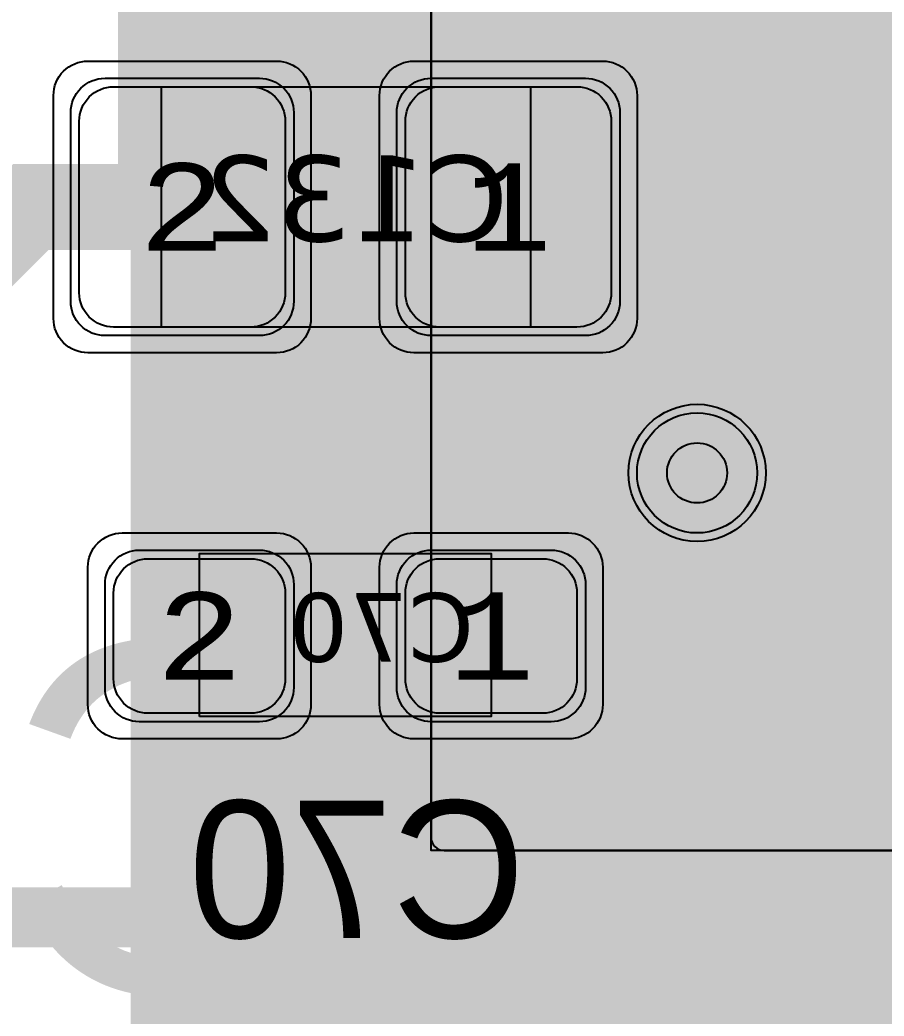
# Model space of a CAD drawing. Extents: x -28 to 199, y -61 to 255.
# Drawn here: x 54.1 to 59.14, y 22.78 to 28.59 of the extents above; entities that cross this region are included whole.
import ezdxf
from ezdxf.enums import TextEntityAlignment as Align

# ---------------------------------------------------------------- set-up
doc = ezdxf.new("R2010")
doc.units = 0
doc.header["$MEASUREMENT"] = 0
for name, color, linetype in [('ASSEMBLY_OUTLINES_BTM', 191, 'CONTINUOUS'), ('ASSEMBLY_PART_NUMBERS_BTM', 191, 'CONTINUOUS'), ('ASSEMBLY_REF_DES_BTM', 191, 'CONTINUOUS'), ('DRILL_DRAWING', 21, 'CONTINUOUS'), ('GENERATED_SILKSCREEN_BTM', 255, 'CONTINUOUS'), ('PART_PADS_SMD_BTM', 10, 'CONTINUOUS'), ('PIN_NUMBERS_BTM', 8, 'CONTINUOUS'), ('PIN_NUMBERS_TOP', 8, 'CONTINUOUS'), ('PLACEMENT_OUTLINES_BTM', 222, 'CONTINUOUS'), ('PLANE_DATA_LAYER_2', 230, 'CONTINUOUS'), ('PLANE_DATA_LAYER_TOP', 150, 'CONTINUOUS'), ('PLANE_SHAPES_LAYER_2', 230, 'CONTINUOUS'), ('PLANE_SHAPES_LAYER_3', 81, 'CONTINUOUS'), ('PLANE_SHAPES_LAYER_TOP', 150, 'CONTINUOUS'), ('SILKSCREEN_OUTLINES_BTM', 211, 'CONTINUOUS'), ('SILKSCREEN_REF_DES_BTM', 211, 'CONTINUOUS'), ('SOLDERMASK_PADS_BTM', 12, 'CONTINUOUS'), ('SOLDERPASTE_PADS_BTM', 12, 'CONTINUOUS'), ('TRACES_LAYER_BOTTOM', 10, 'CONTINUOUS'), ('VIA_HOLES_LAYER_2', 30, 'CONTINUOUS'), ('VIA_HOLES_LAYER_3', 30, 'CONTINUOUS'), ('VIA_HOLES_LAYER_BOTTOM', 30, 'CONTINUOUS'), ('VIA_HOLES_LAYER_TOP', 30, 'CONTINUOUS'), ('VIA_PADS_LAYER_2', 230, 'CONTINUOUS'), ('VIA_PADS_LAYER_3', 81, 'CONTINUOUS'), ('VIA_PADS_LAYER_BOTTOM', 10, 'CONTINUOUS'), ('VIA_PADS_LAYER_TOP', 150, 'CONTINUOUS')]:
    doc.layers.add(name, color=color, linetype=linetype)
doc.styles.add('COURIER_NEW', font='COUR.TTF')
doc.styles.add('VERDANA', font='verdana.TTF')
doc.styles.add('VERIBEST_GERBER_0', font='txt')

msp = doc.modelspace()

# ---------------------------------------------------------------- hatches: boundary and pattern name
at = {"layer": 'PLANE_DATA_LAYER_2'}
msp.add_hatch(color=256, dxfattribs=at).paths.add_polyline_path([(80.328196, 58.5762, 0.2616253553247049), (80.291645, 58.641272, -0.0596105855026974), (80.17491, 58.733059), (79.51394, 59.394031, 0.1989147790761919), (79.460058, 59.41635), (73.855634, 59.41635, 0.1989133663344687), (73.801752, 59.394032), (66.172318, 51.764598, 0.1989099556853499), (66.15, 51.710717), (66.15, 51.710716), (66.15, 51.616852, -0.1989122455870717), (65.966941, 51.174911), (65.425089, 50.633059, -0.1989122455870717), (64.983148, 50.45), (64.889284, 50.45, 0.1989133663344858), (64.835402, 50.427682), (63.619383, 49.211663, 0.198909955685367), (63.597065, 49.157782), (63.597065, 49.157781), (63.597065, 34.020776), (63.597065, 34.020775, 0.1989099556853499), (63.619383, 33.966894), (63.738959, 33.847318, 0.1989133663344758), (63.792841, 33.825), (64.811095, 33.825, 0.0658844529126644), (64.830917, 33.827623, -0.493566676404435), (65.65, 33.2, -0.493566676404435), (64.830917, 32.572377, 0.0658844529126644), (64.811095, 32.575), (63.5762, 32.575, 0.414213562373095), (63.5, 32.4988), (63.5, 31.250008, -0.414213562373095), (63.499992, 31.25), (56.5762, 31.25, 0.414213562373095), (56.5, 31.1738), (56.5, 23.8262, 0.414213562373095), (56.5762, 23.75), (67.1738, 23.75, 0.414213562373095), (67.25, 23.8262), (67.25, 50.999996), (67.250002, 51.000002), (74.749998, 58.499998, -0.2076843461972852), (74.750004, 58.5), (80.251996, 58.5, 0.414213562373095)], flags=0)
at = {"layer": 'PLANE_DATA_LAYER_TOP'}
h = msp.add_hatch(color=256, dxfattribs=at)
h.paths.add_polyline_path([(111.75, 80.8262, -0.414213562373095), (111.6738, 80.75), (109.250008, 80.75, 0.414213562373095), (109.25, 80.749992), (109.25, 74.5762, -0.414213562373095), (109.1738, 74.5), (106.250008, 74.5, 0.414213562373095), (106.25, 74.499992), (106.25, 58.5762, -0.414213562373095), (106.1738, 58.5), (91.260998, 58.5, -0.8191892513055452), (91.231587, 58.646495, 4.980872284116067), (90.768413, 58.646495, -0.8191892513055452), (90.739002, 58.5), (85.627645, 58.5, -0.7052298689045091), (85.579454, 58.635226, 2.806069179206526), (84.820546, 58.635226, -0.7052298689045632), (84.772355, 58.5), (74.738091, 58.5, -0.414213562373095), (74.661891, 58.5762), (74.661891, 58.576202, -0.0845267741895575), (74.666185, 58.60142, 1.1846780877137952), (73.5, 58.8, 0.156168028646284), (73.611557, 58.451541, -0.1561673594429766), (73.625725, 58.407287), (73.625725, 58.407286, -0.1989099556853499), (73.603407, 58.353405), (71.05268, 55.802678, -0.4272207627312284), (70.942589, 55.805111, 1.0451882421740346), (70.094889, 54.957411, -0.2104215113746756), (70.11964, 54.901202), (70.11964, 54.901201, -0.1989099556853499), (70.097322, 54.84732), (67.846595, 52.596593, -0.3664644965078018), (67.748459, 52.588443, 0.6098299178732617), (66.8, 52.1, 0.156168028646284), (66.911557, 51.751541, -0.1561673594429766), (66.925725, 51.707287), (66.925725, 51.707286, -0.198909955685367), (66.903407, 51.653405), (58.272322, 43.02232, -0.1989133663344686), (58.21844, 43.000002), (57.651201, 43.000001, -0.414213562373095), (57.575001, 43.076201), (57.575001, 43.090922, -0.3495987658072757), (57.634162, 43.165193, 8.831212691112645), (57.365839, 43.165192, -0.3496059429713885), (57.425001, 43.090921), (57.425001, 43.0762, -0.414213562373095), (57.348801, 43), (57.250008, 43, 0.414213562373095), (57.25, 42.999992), (57.25, 32.000008, 0.414213562373095), (57.250008, 32), (62.4238, 32, -0.414213562373095), (62.5, 31.9238), (62.5, 21.3262, -0.414213562373095), (62.4238, 21.25), (54.8262, 21.25, -0.414213562373095), (54.75, 21.3262), (54.75, 58.249992, 0.414213562373095), (54.749992, 58.25), (41.0762, 58.25, -0.414213562373095), (41, 58.3262), (41, 64.999992, 0.414213562373095), (40.999992, 65), (35.5762, 65, -0.414213562373095), (35.5, 65.0762), (35.5, 77.6738, -0.414213562373095), (35.5762, 77.75), (37.9, 77.75), (41.644816, 77.749999, -0.097042777552727), (41.673572, 77.744365, 0.1959338524423953), (42.126428, 77.744365, -0.097042777552727), (42.155184, 77.749999), (43.1488, 77.749999, -0.414213562373095), (43.225, 77.673799), (43.225, 77.659079, -0.349598765807256), (43.165839, 77.584808, 8.831237411175364), (43.434161, 77.584808, -0.3495987658072816), (43.375, 77.659079), (43.375, 77.673799, -0.414213562373095), (43.4512, 77.749999), (48.75, 77.749998), (51.46844, 77.749998, -0.1989133663344687), (51.522322, 77.72768), (53.823515, 75.426487, -0.1989099556853327), (53.845833, 75.372606), (53.845833, 75.372605, -0.4447620489809358), (53.761786, 75.29681, 0.4328609731468924), (53.100478, 74.723943, -0.6908505378841184), (52.965252, 74.678868, 5.469559793701535), (53.099522, 74.276058, -0.690854296099147), (53.234748, 74.321132, 0.7057044927876465), (54.3, 74.699999), (54.3, 74.7, 0.0257956084643915), (54.29681, 74.761786, -0.0257922108060338), (54.296405, 74.769632), (54.296405, 74.769634, -0.6681819935815638), (54.426487, 74.823515), (54.47768, 74.772322, -0.198909955685367), (54.499998, 74.718441), (54.499998, 74.71844), (54.5, 66.500008, 0.414213562373095), (54.500008, 66.5), (58.539002, 66.5, -0.8191892513055452), (58.568413, 66.353505, 4.980872284116137), (59.031587, 66.353505, -0.8191892513055452), (59.060998, 66.5), (64.339002, 66.5, -0.8191892513054732), (64.368413, 66.353505, 4.980872284116205), (64.831587, 66.353505, -0.8191892513055452), (64.860998, 66.5), (66.499992, 66.5, 0.414213562373095), (66.5, 66.500008), (66.5, 69.639002, -0.819178711171439), (66.646495, 69.668413, 0.8191874026406359), (67.8, 69.899999), (67.8, 69.900001, 0.8191874026406359), (66.646495, 70.131587, -0.8191787111715169), (66.5, 70.160998), (66.5, 73.539002, -0.8191787111715169), (66.646495, 73.568413, 0.8191874026406359), (67.8, 73.799999), (67.8, 73.800001, 0.8191874026406268), (66.646495, 74.031587, -0.8191787111715887), (66.5, 74.060998), (66.5, 76.139002, -0.819178711171439), (66.646495, 76.168413, 0.6680589136901456), (67.755068, 76.172186, -0.6118675271671993), (67.890295, 76.183455, 2.2763893884955824), (68.127795, 77.0347, -0.3496070428872791), (68.034767, 77.053729), (68.017742, 77.074091, -0.1758758847909364), (68, 77.122969), (68, 81.006368, -0.5692974724252954), (68.112689, 81.073263, 0.3131902069108925), (68.793238, 81.146829, -0.5611690582058941), (68.917195, 81.107388, 1.7916596536806344), (69.634161, 81.834808, -0.3495987658072816), (69.575, 81.909079), (69.575, 81.9238, -0.414213562373095), (69.6512, 82), (70.406367, 82, -0.414213562373095), (70.482567, 81.9238), (70.482567, 81.923799, -0.125487114009819), (70.473263, 81.887311, 1.6845447419885715), (71.526737, 81.887311, -0.1254871140098189), (71.517433, 81.923799), (71.517433, 81.9238, -0.414213562373095), (71.593633, 82), (73.306367, 82, -0.414213562373095), (73.382567, 81.9238), (73.382567, 81.923799, -0.125487114009819), (73.373263, 81.887311, 1.6845447419885604), (74.426737, 81.887311, -0.1254871140098189), (74.417433, 81.923799), (74.417433, 81.9238, -0.414213562373095), (74.493633, 82), (79.206367, 82, -0.414213562373095), (79.282567, 81.9238), (79.282567, 81.923799, -0.125487114009819), (79.273263, 81.887311, 1.6845447419885715), (80.326737, 81.887311, -0.1254871140098189), (80.317433, 81.923799), (80.317433, 81.9238, -0.414213562373095), (80.393633, 82), (82.306367, 82, -0.414213562373095), (82.382567, 81.9238), (82.382567, 81.923799, -0.125487114009819), (82.373263, 81.887311, 1.6845447419885604), (83.426737, 81.887311, -0.1254871140098189), (83.417433, 81.923799), (83.417433, 81.9238, -0.414213562373095), (83.493633, 82), (84.906367, 82, -0.414213562373095), (84.982567, 81.9238), (84.982567, 81.923799, -0.125487114009819), (84.973263, 81.887311, 1.6845447419885715), (86.026737, 81.887311, -0.1254871140098189), (86.017433, 81.923799), (86.017433, 81.9238, -0.414213562373095), (86.093633, 82), (87.206367, 82, -0.414213562373095), (87.282567, 81.9238), (87.282567, 81.923799, -0.125487114009819), (87.273263, 81.887311, 1.6845447419885715), (88.326737, 81.887311, -0.1254871140098189), (88.317433, 81.923799), (88.317433, 81.9238, -0.414213562373095), (88.393633, 82), (89.506367, 82, -0.414213562373095), (89.582567, 81.9238), (89.582567, 81.923799, -0.125487114009819), (89.573263, 81.887311, 1.6845447419885604), (90.626737, 81.887311, -0.1254871140098189), (90.617433, 81.923799), (90.617433, 81.9238, -0.414213562373095), (90.693633, 82), (92.506367, 82, -0.414213562373095), (92.582567, 81.9238), (92.582567, 81.923799, -0.125487114009819), (92.573263, 81.887311, 1.6845447419885604), (93.626737, 81.887311, -0.1254871140098189), (93.617433, 81.923799), (93.617433, 81.9238, -0.414213562373095), (93.693633, 82), (95.006367, 82, -0.414213562373095), (95.082567, 81.9238), (95.082567, 81.923799, -0.125487114009819), (95.073263, 81.887311, 1.6845447419885604), (96.126737, 81.887311, -0.1254871140098189), (96.117433, 81.923799), (96.117433, 81.9238, -0.414213562373095), (96.193633, 82), (98.006367, 82, -0.414213562373095), (98.082567, 81.9238), (98.082567, 81.923799, -0.125487114009819), (98.073263, 81.887311, 1.6845447419885604), (99.126737, 81.887311, -0.1254871140098189), (99.117433, 81.923799), (99.117433, 81.9238, -0.414213562373095), (99.193633, 82), (100.999992, 82, 0.414213562373095), (101, 82.000008), (101, 83.506368, -0.5692974724252954), (101.112689, 83.573263, 1.6845419344154215), (101.112689, 84.626737, -0.5692974724253249), (101, 84.693632), (101, 85.506368, -0.5692974724252954), (101.112689, 85.573263, 0.7482378460620283), (101.926737, 86.387311, -0.1254871140098189), (101.917433, 86.423799), (101.917433, 86.4238, -0.414213562373095), (101.993633, 86.5), (106.499992, 86.5, 0.414213562373095), (106.5, 86.500008), (106.5, 87.806368, -0.5692974724253249), (106.612689, 87.873263, 1.6845419344154215), (106.612689, 88.926737, -0.5692974724252955), (106.5, 88.993632), (106.5, 93.406368, -0.5692974724252954), (106.612689, 93.473263, 0.5692943080699557), (107.5, 94), (107.5, 94.000001, 0.1709766412307431), (107.367539, 94.376043, -0.6297966940639971), (107.426916, 94.5), (108.260758, 94.5, -0.5383921361414342), (108.330801, 94.393793, 1.5163124244314785), (110.169199, 94.393793, -0.5383921361414342), (110.239242, 94.5), (110.4238, 94.5, -0.414213562373095), (110.5, 94.4238), (110.5, 88.264721, -0.1989099556853327), (110.477682, 88.21084), (109.188284, 86.921442, -0.2121765103082068), (109.130525, 86.899223, 0.840199213847622), (108.867796, 85.746754, -0.4719753211119933), (108.901602, 85.634066, 0.1487064000211908), (108.8, 85.300001), (108.8, 85.3, 0.9999999999999999), (110, 85.3, 0.0464115283870988), (109.989705, 85.410671, -0.0464145013318578), (109.988397, 85.424727), (109.988397, 85.424728, -0.4296417848251862), (110.068587, 85.500823, 0.138812761679958), (110.387311, 85.573263, -0.5692974724252954), (110.5, 85.506368), (110.5, 84.578893, -0.1989099556853327), (110.477682, 84.525012), (104.101988, 78.149318, -0.1989133663344686), (104.048106, 78.127), (95.48072, 78.127, 0.1989121654681736), (95.214141, 78.016579), (92.79688, 75.599318, -0.1989133663344686), (92.742998, 75.577), (88.101853, 75.577, -0.2121757463619588), (88.0453, 75.60213, 0.6867435445248404), (87, 75.200001), (87, 75.199999, 0.6867435445248404), (88.0453, 74.79787, -0.2121757463619228), (88.101853, 74.823), (92.93072, 74.823, 0.1989121654681668), (93.197299, 74.933421), (95.61456, 77.350682, -0.1989133663344687), (95.668442, 77.373), (104.235828, 77.373, 0.1989121654681737), (104.502407, 77.483421), (110.369918, 83.350932, -0.6681819935815638), (110.5, 83.297051), (110.5, 82.000008, 0.414213562373095), (110.500008, 82), (111.6738, 82, -0.414213562373095), (111.75, 81.9238)], flags=0)
h.paths.add_polyline_path([(37.9, 75.25, -0.9999999999999999), (39.1, 75.25, -0.9999999999999999)], flags=0)
h.paths.add_polyline_path([(37.9, 76.75, -0.9999999999999999), (39.1, 76.75, -0.9999999999999999)], flags=0)
h.paths.add_polyline_path([(41.9, 62.4, -0.9999999999999999), (43.1, 62.4, -0.9999999999999999)], flags=0)
h.paths.add_polyline_path([(43.1, 71.9, -0.9999999999999999), (44.300000000000004, 71.9, -0.9999999999999999)], flags=0)
h.paths.add_polyline_path([(49.6, 62.25, -0.9999999999999999), (50.800000000000004, 62.25, -0.9999999999999999)], flags=0)
h.paths.add_polyline_path([(49.8, 65.3, -0.9999999999999999), (51, 65.3, -0.9999999999999999)], flags=0)
h.paths.add_polyline_path([(48.75, 70.75, -0.9999999999999999), (51.75, 70.75, -0.9999999999999999)], flags=0)
h.paths.add_polyline_path([(53.1, 65.8, -0.9999999999999999), (54.300000000000004, 65.8, -0.9999999999999999)], flags=0)
h.paths.add_polyline_path([(53.1, 70, -0.9999999999999999), (54.300000000000004, 70, -0.9999999999999999)], flags=0)
h.paths.add_polyline_path([(56.199999999999996, 52.7, -0.9999999999999999), (57.4, 52.7, -0.9999999999999999)], flags=0)
h.paths.add_polyline_path([(56.6, 62.5, -0.9999999999999999), (57.800000000000004, 62.5, -0.9999999999999999)], flags=0)
h.paths.add_polyline_path([(57.449999999999996, 25.95, -0.9999999999999999), (58.65, 25.95, -0.9999999999999999)], flags=0)
h.paths.add_polyline_path([(58.25, 47.25, -0.9999999999999999), (61.25, 47.25, -0.9999999999999999)], flags=0)
h.paths.add_polyline_path([(60.1, 63.5, -0.9999999999999999), (61.300000000000004, 63.5, -0.9999999999999999)], flags=0)
h.paths.add_polyline_path([(61.9, 53.8, -0.9999999999999999), (63.1, 53.8, -0.9999999999999999)], flags=0)
h.paths.add_polyline_path([(63.99999999999999, 52, -0.9999999999999999), (65.19999999999999, 52, -0.9999999999999999)], flags=0)
h.paths.add_polyline_path([(65.10000000000001, 61.5, -0.9999999999999999), (66.3, 61.5, -0.9999999999999999)], flags=0)
h.paths.add_polyline_path([(65.30000000000001, 63.9, -0.9999999999999999), (66.5, 63.9, -0.9999999999999999)], flags=0)
h.paths.add_polyline_path([(66.60000000000001, 65.8, -0.9999999999999999), (67.8, 65.8, -0.9999999999999999)], flags=0)
h.paths.add_polyline_path([(67.4, 67.9, -0.9999999999999999), (68.6, 67.9, -0.9999999999999999)], flags=0)
h.paths.add_polyline_path([(70.9, 76.6, -0.9999999999999999), (72.1, 76.6, -0.9999999999999999)], flags=0)
h.paths.add_polyline_path([(71.80000000000001, 71.2, -0.9999999999999999), (73, 71.2, -0.9999999999999999)], flags=0)
h.paths.add_polyline_path([(71.95, 78.1, -0.9999999999999999), (73.14999999999999, 78.1, -0.9999999999999999)], flags=0)
h.paths.add_polyline_path([(73.60000000000001, 61.7, -0.9999999999999999), (74.8, 61.7, -0.9999999999999999)], flags=0)
h.paths.add_polyline_path([(74.7, 75.2, -0.9999999999999999), (75.89999999999999, 75.2, -0.9999999999999999)], flags=0)
h.paths.add_polyline_path([(77, 79.1, -0.9999999999999999), (78.19999999999999, 79.1, -0.9999999999999999)], flags=0)
h.paths.add_polyline_path([(80.4, 70.75, -0.9999999999999999), (81.6, 70.75, -0.9999999999999999)], flags=0)
h.paths.add_polyline_path([(81.711979, 59.850951, 3.11710032316846), (81.711979, 60.549049, -0.5142243253660422), (81.588021, 60.549049, 3.11710032316846), (81.588021, 59.850951, -0.5142243253660421)], flags=0)
h.paths.add_polyline_path([(83.10000000000001, 71.1, -0.9999999999999999), (84.3, 71.1, -0.9999999999999999)], flags=0)
h.paths.add_polyline_path([(83.4, 76.65, -0.9999999999999999), (84.6, 76.65, -0.9999999999999999)], flags=0)
h.paths.add_polyline_path([(84.9, 67.75, -0.9999999999999999), (86.1, 67.75, -0.9999999999999999)], flags=0)
h.paths.add_polyline_path([(85.10000000000001, 69.85, -0.9999999999999999), (86.3, 69.85, -0.9999999999999999)], flags=0)
h.paths.add_polyline_path([(86, 71.4, -0.9999999999999999), (87.19999999999999, 71.4, -0.9999999999999999)], flags=0)
h.paths.add_polyline_path([(87.226612, 78.223985, -0.5393332197642511), (87.182591, 78.343481, 2.6149685368234787), (86.398499, 78.181255, -0.2671722895712593), (86.436408, 78.115375), (86.436408, 78.115374, -0.237882998012536), (86.405508, 78.054101, 4.55071419752877)], flags=0)
h.paths.add_polyline_path([(86.9, 73.6, -0.9999999999999999), (88.1, 73.6, -0.9999999999999999)], flags=0)
h.paths.add_polyline_path([(87.10000000000001, 61.4, -0.9999999999999999), (88.3, 61.4, -0.9999999999999999)], flags=0)
h.paths.add_polyline_path([(88.60000000000001, 66.35, -0.9999999999999999), (89.8, 66.35, -0.9999999999999999)], flags=0)
h.paths.add_polyline_path([(88.60000000000001, 70.95, -0.9999999999999999), (89.8, 70.95, -0.9999999999999999)], flags=0)
h.paths.add_polyline_path([(90.2, 62.4, -0.9999999999999999), (91.39999999999999, 62.4, -0.9999999999999999)], flags=0)
h.paths.add_polyline_path([(91.9, 67.8, -0.9999999999999999), (93.1, 67.8, -0.9999999999999999)], flags=0)
h.paths.add_polyline_path([(93.10000000000001, 60.2, -0.9999999999999999), (94.3, 60.2, -0.9999999999999999)], flags=0)
h.paths.add_polyline_path([(93.5, 68.4, -0.9999999999999999), (94.69999999999999, 68.4, -0.9999999999999999)], flags=0)
h.paths.add_polyline_path([(94.60000000000001, 75.3, -0.9999999999999999), (95.8, 75.3, -0.9999999999999999)], flags=0)
h.paths.add_polyline_path([(94.7, 65.5, -0.9999999999999999), (95.89999999999999, 65.5, -0.9999999999999999)], flags=0)
h.paths.add_polyline_path([(95.5, 72.6, -0.9999999999999999), (96.69999999999999, 72.6, -0.9999999999999999)], flags=0)
h.paths.add_polyline_path([(96.10000000000001, 61.5, -0.9999999999999999), (97.3, 61.5, -0.9999999999999999)], flags=0)
h.paths.add_polyline_path([(96.30000000000001, 69.8, -0.9999999999999999), (97.5, 69.8, -0.9999999999999999)], flags=0)
h.paths.add_polyline_path([(96.30000000000001, 76.3, -0.9999999999999999), (97.5, 76.3, -0.9999999999999999)], flags=0)
h.paths.add_polyline_path([(98.2, 80.2, -0.9999999999999999), (99.39999999999999, 80.2, -0.9999999999999999)], flags=0)
h.paths.add_polyline_path([(98.9, 72.3, -0.9999999999999999), (100.1, 72.3, -0.9999999999999999)], flags=0)
h.paths.add_polyline_path([(100.10000000000001, 74.7, -0.9999999999999999), (101.3, 74.7, -0.9999999999999999)], flags=0)
h.paths.add_polyline_path([(101.165934, 65.501602, 0.5998704445959449), (102.1, 65.999999), (102.1, 66, 0.8187209481519998), (100.946754, 66.232204, -0.4719693884571701), (100.834066, 66.198398, 0.5430763090114091), (99.908776, 65.802249, -0.6512916037551323), (99.77355, 65.768443, 0.7140536735921964), (98.7, 65.4), (98.7, 65.399996, 0.917844148640831), (99.891224, 65.29775, -0.6512879159984512), (100.02645, 65.331557, 0.5735581643487523), (101.053246, 65.467796, -0.4719693884571702)], flags=0)
h.paths.add_polyline_path([(100.9, 79.2, -0.9999999999999999), (102.1, 79.2, -0.9999999999999999)], flags=0)
h.paths.add_polyline_path([(103.4, 85.5, -0.9999999999999999), (104.6, 85.5, -0.9999999999999999)], flags=0)
h.paths.add_polyline_path([(103.60000000000001, 79.7, -0.9999999999999999), (104.8, 79.7, -0.9999999999999999)], flags=0)
h.paths.add_polyline_path([(104.80000000000001, 71.9, -0.9999999999999999), (106, 71.9, -0.9999999999999999)], flags=0)
h.paths.add_polyline_path([(105.60000000000001, 81.8, -0.9999999999999999), (106.8, 81.8, -0.9999999999999999)], flags=0)
h.paths.add_polyline_path([(107.5, 83.9, -0.9999999999999999), (108.69999999999999, 83.9, -0.9999999999999999)], flags=0)
h.paths.add_polyline_path([(108.25, 91, -0.9999999999999999), (110.25, 91, -0.9999999999999999)], flags=0)
at = {"layer": 'PLANE_SHAPES_LAYER_2'}
msp.add_hatch(color=256, dxfattribs=at).paths.add_polyline_path([(111.75, 80.75), (110, 80.75), (110, 74), (106.25, 74), (106.25, 58.5), (74.75, 58.5), (67.25, 51), (67.25, 23.75), (56.5, 23.75), (56.5, 31.25), (63.5, 31.25), (63.5, 41.5), (56.5, 41.5), (56.5, 61), (40.75, 61), (40.75, 64.75), (37.25, 64.75), (37.25, 74.5), (35.25, 74.5), (35.25, 78.75), (50.5, 78.75), (54.5, 74.75), (54.5, 66.5), (66.5, 66.5), (66.5, 77), (68, 77), (68, 82), (101, 82), (101, 86.5), (106.5, 86.5), (106.5, 94.5), (110.5, 94.5), (110.5, 82), (111.75, 82)], flags=0)
at = {"layer": 'PLANE_SHAPES_LAYER_3'}
msp.add_hatch(color=256, dxfattribs=at).paths.add_polyline_path([(111.75, 80.75), (110, 80.75), (110, 74), (106.25, 74), (106.25, 58.5), (74.75, 58.5), (67.25, 51), (67.25, 23.75), (56.5, 23.75), (56.5, 31.25), (63.5, 31.25), (63.5, 41.5), (56.5, 41.5), (56.5, 61), (40.75, 61), (40.75, 64.75), (37.25, 64.75), (37.25, 74.5), (35.25, 74.5), (35.25, 78.75), (50.5, 78.75), (54.5, 74.75), (54.5, 66.5), (66.5, 66.5), (66.5, 77), (68, 77), (68, 82), (101, 82), (101, 86.5), (106.5, 86.5), (106.5, 94.5), (110.5, 94.5), (110.5, 82), (111.75, 82)], flags=0)
at = {"layer": 'VIA_HOLES_LAYER_2'}
h = msp.add_hatch(color=256, dxfattribs=at)
edge = h.paths.add_edge_path()
edge.add_arc((58.05, 25.95), 0.175, 0, 360)
at = {"layer": 'VIA_HOLES_LAYER_3'}
h = msp.add_hatch(color=256, dxfattribs=at)
edge = h.paths.add_edge_path()
edge.add_arc((58.05, 25.95), 0.175, 0, 360)
at = {"layer": 'VIA_HOLES_LAYER_BOTTOM'}
h = msp.add_hatch(color=256, dxfattribs=at)
edge = h.paths.add_edge_path()
edge.add_arc((58.05, 25.95), 0.175, 0, 360)
at = {"layer": 'VIA_HOLES_LAYER_TOP'}
h = msp.add_hatch(color=256, dxfattribs=at)
edge = h.paths.add_edge_path()
edge.add_arc((58.05, 25.95), 0.175, 0, 360)

# ---------------------------------------------------------------- linework, layer by layer
at = {"layer": 'ASSEMBLY_OUTLINES_BTM'}
for points in [[(54.93, 26.8), (54.93, 28.2), (57.08, 28.2), (57.08, 26.8)], [(55.15, 24.53), (55.15, 25.48), (56.85, 25.48), (56.85, 24.53)]]:
    msp.add_lwpolyline(points, close=True, dxfattribs=at)
at = {"layer": 'GENERATED_SILKSCREEN_BTM', "const_width": 0.15}
for points in [[(56.269515, 28.200005, 1.10969e-05), (56.269508, 28.199995), (55.730492, 28.199995, 1.10969e-05), (55.730485, 28.200005), (56.269515, 28.200005)], [(56.269515, 26.799995), (55.730485, 26.799995, 1.10969e-05), (55.730492, 26.800005), (56.269508, 26.800005, 1.10969e-05), (56.269515, 26.799995)], [(56.292098, 25.480005, 1.22306e-05), (56.292089, 25.479995), (55.707911, 25.479995, 1.22306e-05), (55.707902, 25.480005), (56.292098, 25.480005)], [(56.283844, 24.529995), (55.716156, 24.529995, 1.1642e-05), (55.716164, 24.530005), (56.283836, 24.530005, 1.1642e-05), (56.283844, 24.529995)]]:
    msp.add_lwpolyline(points, format="xyb", dxfattribs=at)
for points in [[(55.4248, 23.9136), (55.2904, 24.0232), (55.2872, 24.024), (55.2856, 24.0248), (55.284, 24.0256), (55.2808, 24.0264), (55.0112, 24.0264), (55.008, 24.0256), (55.0064, 24.0248), (55.004, 24.024), (55.0008, 24.0232), (54.8664, 23.9136), (54.864, 23.9096), (54.8632, 23.9064), (54.8616, 23.904), (54.8608, 23.9008), (54.8608, 23.352), (54.8616, 23.3496), (54.8632, 23.344), (54.864, 23.3424), (54.8664, 23.3392), (55.0008, 23.2296), (55.004, 23.2288), (55.0064, 23.228), (55.0072, 23.2272), (55.0088, 23.2264), (55.0112, 23.2264), (55.2808, 23.2264), (55.284, 23.2272), (55.2872, 23.228), (55.2904, 23.2296), (55.4248, 23.3392), (55.4272, 23.3408), (55.428, 23.3416), (55.4296, 23.344), (55.4312, 23.3496), (55.432, 23.352), (55.432, 23.9008), (55.4312, 23.904), (55.4296, 23.9064), (55.4288, 23.9096), (55.4248, 23.9136)], [(56.0776, 23.2504), (56.0792, 23.2448), (56.0784, 23.2392), (56.0752, 23.2344), (56.0704, 23.2312), (56.0648, 23.2296), (56.0592, 23.2288), (56.0544, 23.2304), (56.0504, 23.2352), (55.6192, 24.0024), (55.6176, 24.0064), (55.6176, 24.0096), (55.6176, 24.0128), (55.6192, 24.016), (55.6216, 24.0208), (55.6248, 24.024), (55.6288, 24.0256), (55.6328, 24.0264), (56.1728, 24.0264), (56.1784, 24.0248), (56.1832, 24.0208), (56.1856, 24.016), (56.1864, 24.0096), (56.1856, 24.004), (56.1832, 23.9984), (56.1784, 23.9944), (56.1728, 23.9936), (55.66, 23.9936), (56.0776, 23.2504)], [(56.8008, 23.2296), (56.9352, 23.3392), (56.9392, 23.3416), (56.94, 23.3448), (56.9416, 23.348), (56.9424, 23.352), (56.9424, 23.9008), (56.9416, 23.9048), (56.94, 23.908), (56.9384, 23.9096), (56.9376, 23.9112), (56.936, 23.9136), (56.8008, 24.0232), (56.7984, 24.024), (56.796, 24.0248), (56.7952, 24.0256), (56.792, 24.0264), (56.5224, 24.0264), (56.5184, 24.0256), (56.5168, 24.0248), (56.5144, 24.024), (56.512, 24.0232), (56.3768, 23.9136), (56.3736, 23.9096), (56.372, 23.9032), (56.3728, 23.8984), (56.3744, 23.8944), (56.3768, 23.8912), (56.3808, 23.888), (56.3848, 23.8856), (56.3888, 23.8848), (56.3928, 23.8848), (56.396, 23.8872), (56.528, 23.9936), (56.7864, 23.9936), (56.9096, 23.8928), (56.9096, 23.36), (56.7864, 23.2592), (56.528, 23.2592), (56.396, 23.3656), (56.3928, 23.3672), (56.3888, 23.368), (56.3848, 23.3672), (56.3808, 23.3648), (56.3768, 23.3616), (56.3744, 23.3576), (56.3728, 23.3528), (56.372, 23.348), (56.3736, 23.3432), (56.3768, 23.3392), (56.512, 23.2296), (56.5152, 23.228), (56.516, 23.2272), (56.5184, 23.2272), (56.5192, 23.2264), (56.52, 23.2264), (56.5224, 23.2264), (56.792, 23.2264), (56.7952, 23.2272), (56.7984, 23.228), (56.8008, 23.2296)], [(55.3264, 23.2992), (55.276, 23.2592), (55.0176, 23.2592), (54.8928, 23.36), (54.8928, 23.8928), (54.94, 23.9304), (55.3264, 23.2992)], [(55.3992, 23.8928), (55.3992, 23.36), (55.352, 23.32), (54.9648, 23.9512), (55.0176, 23.9936), (55.276, 23.9936), (55.3992, 23.8928)]]:
    msp.add_lwpolyline(points, dxfattribs=at)
at = {"layer": 'PART_PADS_SMD_BTM'}
for points in [[(54.6, 26.75, -0.4142135624), (54.4, 26.95), (54.4, 28.05, -0.4142135624), (54.6, 28.25), (55.5, 28.25, -0.4142135624), (55.7, 28.05), (55.7, 26.95, -0.4142135624), (55.5, 26.75)], [(56.5, 26.75, -0.4142135624), (56.3, 26.95), (56.3, 28.05, -0.4142135624), (56.5, 28.25), (57.4, 28.25, -0.4142135624), (57.6, 28.05), (57.6, 26.95, -0.4142135624), (57.4, 26.75)], [(55.7, 24.7, -0.4142135624), (55.5, 24.5), (54.8, 24.5, -0.4142135624), (54.6, 24.7), (54.6, 25.3, -0.4142135624), (54.8, 25.5), (55.5, 25.5, -0.4142135624), (55.7, 25.3)], [(57.4, 24.7, -0.4142135624), (57.2, 24.5), (56.5, 24.5, -0.4142135624), (56.3, 24.7), (56.3, 25.3, -0.4142135624), (56.5, 25.5), (57.2, 25.5, -0.4142135624), (57.4, 25.3)]]:
    msp.add_lwpolyline(points, format="xyb", close=True, dxfattribs=at)
at = {"layer": 'PLACEMENT_OUTLINES_BTM'}
for points in [[(54.93, 26.8), (54.93, 28.2), (57.08, 28.2), (57.08, 26.8)], [(55.15, 24.53), (55.15, 25.48), (56.85, 25.48), (56.85, 24.53)]]:
    msp.add_lwpolyline(points, close=True, dxfattribs=at)
at = {"layer": 'PLANE_DATA_LAYER_2'}
msp.add_lwpolyline([(56.5, 31.1738), (56.5, 23.8262, 0.4142135624), (56.5762, 23.75), (67.1738, 23.75, 0.4142135624), (67.25, 23.8262), (67.25, 50.999996)], format="xyb", dxfattribs=at)
at = {"layer": 'PLANE_SHAPES_LAYER_2'}
msp.add_lwpolyline([(74.75, 58.5), (67.25, 51), (67.25, 23.75), (56.5, 23.75), (56.5, 31.25), (63.5, 31.25), (63.5, 41.5), (56.5, 41.5), (56.5, 61)], dxfattribs=at)
at = {"layer": 'PLANE_SHAPES_LAYER_3'}
msp.add_lwpolyline([(74.75, 58.5), (67.25, 51), (67.25, 23.75), (56.5, 23.75), (56.5, 31.25), (63.5, 31.25), (63.5, 41.5), (56.5, 41.5), (56.5, 61)], dxfattribs=at)
at = {"layer": 'PLANE_SHAPES_LAYER_TOP'}
msp.add_solid([(54.75, 21.25), (62.5, 21.25), (54.75, 32), (62.5, 32)], dxfattribs=at)
at = {"layer": 'SILKSCREEN_OUTLINES_BTM'}
for points in [[(54.93, 26.8), (54.93, 28.2), (57.08, 28.2), (57.08, 26.8)], [(55.15, 24.53), (55.15, 25.48), (56.85, 25.48), (56.85, 24.53)]]:
    msp.add_lwpolyline(points, close=True, dxfattribs=at)
at = {"layer": 'SOLDERMASK_PADS_BTM'}
for points in [[(54.5, 26.65, -0.4142135624), (54.3, 26.85), (54.3, 28.15, -0.4142135624), (54.5, 28.35), (55.6, 28.35, -0.4142135624), (55.8, 28.15), (55.8, 26.85, -0.4142135624), (55.6, 26.65)], [(56.4, 26.65, -0.4142135624), (56.2, 26.85), (56.2, 28.15, -0.4142135624), (56.4, 28.35), (57.5, 28.35, -0.4142135624), (57.7, 28.15), (57.7, 26.85, -0.4142135624), (57.5, 26.65)], [(55.8, 24.6, -0.4142135624), (55.6, 24.4), (54.7, 24.4, -0.4142135624), (54.5, 24.6), (54.5, 25.4, -0.4142135624), (54.7, 25.6), (55.6, 25.6, -0.4142135624), (55.8, 25.4)], [(57.5, 24.6, -0.4142135624), (57.3, 24.4), (56.4, 24.4, -0.4142135624), (56.2, 24.6), (56.2, 25.4, -0.4142135624), (56.4, 25.6), (57.3, 25.6, -0.4142135624), (57.5, 25.4)]]:
    msp.add_lwpolyline(points, format="xyb", close=True, dxfattribs=at)
at = {"layer": 'SOLDERPASTE_PADS_BTM'}
for points in [[(54.65, 26.8, -0.4142135624), (54.45, 27), (54.45, 28, -0.4142135624), (54.65, 28.2), (55.45, 28.2, -0.4142135624), (55.65, 28), (55.65, 27, -0.4142135624), (55.45, 26.8)], [(56.55, 26.8, -0.4142135624), (56.35, 27), (56.35, 28, -0.4142135624), (56.55, 28.2), (57.35, 28.2, -0.4142135624), (57.55, 28), (57.55, 27, -0.4142135624), (57.35, 26.8)], [(55.65, 24.75, -0.4142135624), (55.45, 24.55), (54.85, 24.55, -0.4142135624), (54.65, 24.75), (54.65, 25.25, -0.4142135624), (54.85, 25.45), (55.45, 25.45, -0.4142135624), (55.65, 25.25)], [(57.35, 24.75, -0.4142135624), (57.15, 24.55), (56.55, 24.55, -0.4142135624), (56.35, 24.75), (56.35, 25.25, -0.4142135624), (56.55, 25.45), (57.15, 25.45, -0.4142135624), (57.35, 25.25)]]:
    msp.add_lwpolyline(points, format="xyb", close=True, dxfattribs=at)
at = {"layer": 'TRACES_LAYER_BOTTOM'}
for points, const_width in [([(82.2, 60.2), (81.524188, 59.524188), (80.621217, 59.524188), (80.621215, 59.52419), (72.216443, 59.52419), (66.382786, 53.690533), (66.382786, 29.090524), (60.652419, 23.360157), (50.666862, 23.360157), (49.286705, 21.98), (48.05, 21.98)], 0.35), ([(65, 30.4), (55.90342, 30.4), (55.05, 29.54658), (55.05, 27.5)], 0.75), ([(52.75, 27.2), (53.867842, 27.2), (54.167842, 27.5), (55.05, 27.5)], 0.5), ([(55.05, 27.5), (55.05, 26.175), (55.15, 26.075), (55.15, 25)], 0.5), ([(56.95, 27.5), (56.95, 27.4), (58.05, 26.3), (58.05, 25.95)], 0.5), ([(56.85, 25), (56.9, 25), (57.85, 25.95), (58.05, 25.95)], 0.5)]:
    msp.add_lwpolyline(points, dxfattribs=dict(at, const_width=const_width))
at = {"layer": 'VIA_HOLES_LAYER_2'}
msp.add_circle((58.05, 25.95), 0.175, dxfattribs=at)
at = {"layer": 'VIA_HOLES_LAYER_3'}
msp.add_circle((58.05, 25.95), 0.175, dxfattribs=at)
at = {"layer": 'VIA_HOLES_LAYER_BOTTOM'}
msp.add_circle((58.05, 25.95), 0.175, dxfattribs=at)
at = {"layer": 'VIA_HOLES_LAYER_TOP'}
msp.add_circle((58.05, 25.95), 0.175, dxfattribs=at)
at = {"layer": 'VIA_PADS_LAYER_2'}
msp.add_circle((58.05, 25.95), 0.4, dxfattribs=at)
at = {"layer": 'VIA_PADS_LAYER_3'}
msp.add_circle((58.05, 25.95), 0.4, dxfattribs=at)
at = {"layer": 'VIA_PADS_LAYER_BOTTOM'}
msp.add_circle((58.05, 25.95), 0.35, dxfattribs=at)
at = {"layer": 'VIA_PADS_LAYER_TOP'}
msp.add_circle((58.05, 25.95), 0.35, dxfattribs=at)

# ---------------------------------------------------------------- texts
at = {"layer": 'ASSEMBLY_PART_NUMBERS_BTM', "style": 'VERIBEST_GERBER_0', "text_generation_flag": 2}
msp.add_text('ERJ-6GEYJ751V', height=2.032, rotation=90, dxfattribs=at).set_placement((55.29, 26.25), align=Align.TOP_LEFT)
msp.add_text('CL21B225KOFNNNE', height=2.032, dxfattribs=at).set_placement((56, 24.96), align=Align.TOP_LEFT)
at = {"layer": 'ASSEMBLY_REF_DES_BTM', "style": 'VERDANA', "text_generation_flag": 2}
for s, height, p in [('C132', 0.5, (56.95, 27.8)), ('C70', 0.4, (56.75, 25.25))]:
    msp.add_text(s, height=height, dxfattribs=at).set_placement(p, align=Align.TOP_LEFT)
at = {"layer": 'DRILL_DRAWING', "style": 'VERIBEST_GERBER_0'}
msp.add_text('A', height=2, dxfattribs=at).set_placement((58.05, 25.95), align=Align.MIDDLE_CENTER)
at = {"layer": 'PIN_NUMBERS_BTM', "style": 'COURIER_NEW'}
for s, p in [('2', (55.05, 27.5)), ('1', (56.95, 27.5)), ('2', (55.15, 25)), ('1', (56.85, 25))]:
    msp.add_text(s, height=0.508, dxfattribs=at).set_placement(p, align=Align.MIDDLE_CENTER)
at = {"layer": 'PIN_NUMBERS_TOP', "style": 'COURIER_NEW'}
for s, p in [('2', (55.05, 27.5)), ('1', (56.95, 27.5)), ('2', (55.15, 25)), ('1', (56.85, 25))]:
    msp.add_text(s, height=0.508, dxfattribs=at).set_placement(p, align=Align.MIDDLE_CENTER)
at = {"layer": 'SILKSCREEN_REF_DES_BTM', "style": 'VERIBEST_GERBER_0', "text_generation_flag": 2}
msp.add_text('C70', height=0.8, dxfattribs=at).set_placement((57.05, 24.04), align=Align.TOP_LEFT)

doc.saveas('drawing.dxf')
